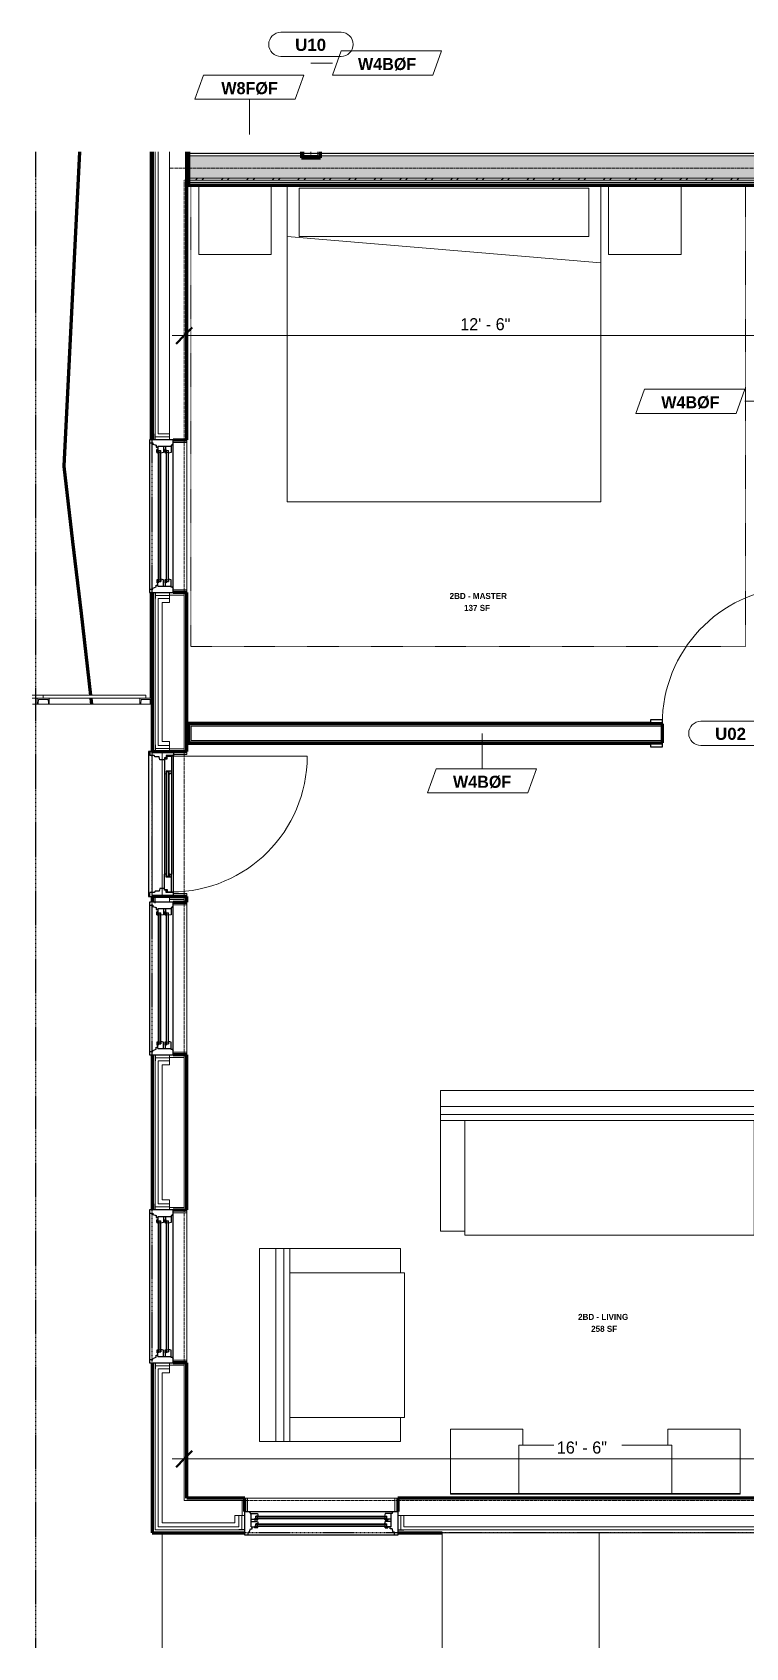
# Model space of a CAD drawing. Header units: inches. Extents: x -3862 to -1699, y -13 to 10420.
# Drawn here: x -3861.6 to -3684.2, y 9980.5 to 10382.4 of the extents above; entities that cross this region are included whole.
import ezdxf

# ---------------------------------------------------------------- set-up
doc = ezdxf.new("R2010")
doc.units = ezdxf.units.IN
doc.header["$MEASUREMENT"] = 0
for name, pattern in [('Dash', [0.25, 0.125, -0.125]), ('Dash 3_32_', [0.1875, 0.09375, -0.09375]), ('Double Dash 3_8_', [1, 0.375, -0.125, 0.125, -0.125, 0.125, -0.125])]:
    doc.linetypes.add(name, pattern=pattern)
for name, color, linetype, lineweight in [('0-1', 7, 'Continuous', 5), ('0-2', 50, 'Continuous', 9), ('0-3', 10, 'Double Dash 3_8_', 30), ('A-ANNO-DIMS', 211, 'Continuous', 9), ('A-ANNO-DIMS-32', 211, 'Continuous', 9), ('A-AREA-IDEN', 2, 'Continuous', 9), ('A-DETL-1', 90, 'Dash 3_32_', 18), ('A-DOOR', 31, 'Continuous', 18), ('A-DOOR-1', 10, 'Continuous', 30), ('A-DOOR-2', 50, 'Continuous', 9), ('A-DOOR-3', 31, 'Continuous', 9), ('A-DOOR-4', 31, 'Continuous', 30), ('A-DOOR-FRAM-1', 50, 'Continuous', 9), ('A-DOOR-FRAM-2', 10, 'Continuous', 30), ('A-DOOR-FRAM-3', 31, 'Continuous', 30), ('A-DOOR-GLAZ-1', 50, 'Continuous', 9), ('A-DOOR-IDEN', 31, 'Continuous', 9), ('A-FLOR-1', 250, 'Continuous', 18), ('A-GLAZ-1', 10, 'Continuous', 30), ('A-GLAZ-2', 50, 'Continuous', 9), ('A-GLAZ-CURT-1', 50, 'Continuous', 9), ('A-GLAZ-CWMG-1', 50, 'Continuous', 9), ('A-WALL', 113, 'Continuous', 18), ('A-WALL-1', 7, 'Continuous', 70), ('A-WALL-2', 250, 'Continuous', 18), ('A-WALL-3', 113, 'Continuous', 70), ('A-WALL-IDEN', 211, 'Continuous', 9), ('A-WALL-PATT-1', 50, 'Continuous', 9), ('A-WALL-PATT-2', 253, 'Continuous', 9), ('A-WALL-PATT-3', 8, 'Continuous', 9), ('C-PROP-LINE-1', 10, 'Double Dash 3_8_', 30), ('C-TOPO-MAJR-1', 90, 'Continuous', 90), ('E-ELEC-EQPM-1', 50, 'Continuous', 9), ('I-FURN', 30, 'Continuous', 9), ('I-FURN-HDLN', 30, 'Dash', 9), ('I-WALL-1', 7, 'Continuous', 70), ('S-FNDN-1', 250, 'Continuous', 18)]:
    doc.layers.add(name, color=color, linetype=linetype, lineweight=lineweight)
doc.styles.add('Arial_B', font='arialbd.ttf', dxfattribs={"height": 3})
doc.styles.add('Century Gothic', font='ufonts.com_century-gothic.ttf', dxfattribs={"height": 3})
doc.styles.add('Century Gothic_B', font='GOTHICB.TTF', dxfattribs={"height": 3})
doc.styles.add('Century Gothic_B_1', font='GOTHICB.TTF', dxfattribs={"height": 1.5})
doc.dimstyles.new('OD_1__HACK_2', dxfattribs={"dimscale": 12, "dimtxt": 3.132505, "dimasz": 0.333333, "dimexe": 0.25, "dimexo": 0.166667, "dimgap": 0.041667, "dimtad": 1, "dimdec": 0, "dimzin": 3, "dimdsep": 46, "dimlunit": 4, "dimtxsty": 'Century Gothic', "dimblk1": 'OBLIQUE', "dimblk2": 'OBLIQUE', "dimsah": 1, "dimcen": 0.09, "dimdle": 0.25, "dimazin": 0, "dimtfac": 1, "dimtdec": 4, "dimtix": 1, "dimtmove": 0, "dimatfit": 3, "dimfxl": 1, "dimtvp": 1, "dimtfill": 1, "dimfrac": 2, "dimtolj": 1, "dimtzin": 0, "dimarcsym": 2})
pattern_1 = [(0, (0, 0), (10.24, 2.56), [0.422, -7.258, 0.422, -7.258, -40.96]), (0, (0, 0), (10.24, 2.56), [-15.36, 0.422, -14.938, 0.422, -7.258, -17.92]), (0, (0, 0), (10.24, 2.56), [-38.4, 0.422, -4.698, 0.422, -12.378]), (120, (3.84, 1.28), (-7.33702503, 7.58810013), [0.422, -7.258, 0.422, -7.258, -40.96]), (120, (3.84, 1.28), (-7.33702503, 7.58810013), [-15.36, 0.422, -14.938, 0.422, -7.258, -17.92]), (120, (3.84, 1.28), (-7.33702503, 7.58810013), [-38.4, 0.422, -4.698, 0.422, -12.378]), (240, (5.12, 6.4), (-2.90297497, -10.14810013), [0.422, -7.258, 0.422, -7.258, -40.96]), (240, (5.12, 6.4), (-2.90297497, -10.14810013), [-15.36, 0.422, -14.938, 0.422, -7.258, -17.92]), (240, (5.12, 6.4), (-2.90297497, -10.14810013), [-38.4, 0.422, -4.698, 0.422, -12.378])]

# ---------------------------------------------------------------- blocks, each defined once
blk = doc.blocks.new('Door-Inswing-Andersen-400_Series-Single - 3_ 0-1_8_ x 7_ 11 1_2_ - 1ST FLOOR-2896373-1ST FLOOR - 2BD D - ADA TYPE B')
at = {"layer": 'A-DOOR-1'}
for p, q in [((-16.26, 0.54), (-16.87, 0.53)), ((-16.87, 0.53), (-16.87, -0.53)), ((-16.26, 1.19), (-16.26, 0.54)), ((-16.26, 1.19), (-12.44, 1.19)), ((-13.19, 0.78), (-12.44, 0.78)), ((-13.19, -0.53), (-13.19, 0.78)), ((-12.44, 0.03), (-13.19, 0.03)), ((-12.44, 0.87), (-12.47, 1.19)), ((12.44, 1.19), (-12.44, 1.19)), ((-12.44, 0.78), (-12.44, 0.87)), ((-12.44, -0.03), (-12.44, 0.03)), ((16.26, 1.19), (12.44, 1.19)), ((12.44, 0.87), (12.47, 1.19)), ((12.44, 0.78), (12.44, 0.87)), ((13.19, 0.78), (12.44, 0.78)), ((12.44, 0.03), (13.19, 0.03)), ((12.44, -0.03), (12.44, 0.03)), ((13.19, -0.53), (13.19, 0.78)), ((16.26, 1.19), (16.26, 0.54)), ((16.26, 0.54), (16.87, 0.53)), ((16.87, 0.53), (16.87, -0.53)), ((-16.87, -0.53), (-12.44, -0.53)), ((-13.19, -0.47), (-12.67, -0.47)), ((-13.19, -0.53), (-13.19, -0.47)), ((-12.67, -0.47), (-12.47, -0.22)), ((-12.47, -0.22), (-12.44, -0.03)), ((12.44, -0.53), (-12.44, -0.53)), ((12.47, -0.22), (12.44, -0.03)), ((16.87, -0.53), (12.44, -0.53)), ((12.67, -0.47), (12.47, -0.22)), ((13.19, -0.47), (12.67, -0.47)), ((13.19, -0.53), (13.19, -0.47))]:
    blk.add_line(p, q, dxfattribs=at)
at = {"layer": 'A-DOOR-2'}
blk.add_line((16.87, -0.53), (16.87, -34.28), dxfattribs=at)
blk.add_arc((16.87, -0.53), 33.75, 180, 270, dxfattribs=at)
at = {"layer": 'A-DOOR-FRAM-1'}
for p, q in [((-17.31, -1), (-17.94, -1)), ((-17.94, -1), (-17.94, -4.31)), ((-17.31, -4.31), (-17.31, -1)), ((17.94, -1), (17.31, -1)), ((17.31, -1), (17.31, -4.31)), ((17.94, -4.31), (17.94, -1)), ((-17.94, -4.31), (-17.31, -4.31)), ((17.31, -4.31), (17.94, -4.31))]:
    blk.add_line(p, q, dxfattribs=at)
at = {"layer": 'A-DOOR-FRAM-2'}
for p, q in [((18.06, 5.22), (-18.06, 5.22)), ((-18.06, 5.22), (-18.06, 4.31)), ((-18.06, 4.87), (-18.06, -1)), ((-18.06, 4.87), (-17.03, 4.87)), ((-17.03, 3.75), (-17.03, 4.87)), ((17.03, 3.75), (17.03, 4.87)), ((18.06, 4.87), (17.03, 4.87)), ((18.06, 4.31), (18.06, 5.22)), ((18.06, 4.87), (18.06, -1)), ((-19.69, 3.56), (-18.06, 3.56)), ((-16.69, 3.51), (-17.03, 3.75)), ((-17.03, 0.78), (-16.45, 0.78)), ((-17.03, -1), (-17.03, 0.78)), ((-16.69, 2.51), (-16.69, 3.51)), ((-16, 2.36), (-16.69, 2.51)), ((-16.45, 0.78), (-16.45, 1.22)), ((-16.45, 1.22), (-16, 1.22)), ((-16, 1.22), (-16, 2.36)), ((16, 2.36), (16.69, 2.51)), ((16, 1.22), (16, 2.36)), ((16.45, 1.22), (16, 1.22)), ((16.45, 0.78), (16.45, 1.22)), ((17.03, 0.78), (16.45, 0.78)), ((16.69, 3.51), (17.03, 3.75)), ((16.69, 2.51), (16.69, 3.51)), ((17.03, -1), (17.03, 0.78)), ((19.69, 3.56), (18.06, 3.56)), ((-17.69, -1), (-18.06, -1)), ((-18.06, -1), (-17.03, -1)), ((-18.06, -1), (-17.94, -1)), ((-17.31, -1), (17.31, -1)), ((18.06, -1), (17.03, -1)), ((17.94, -1), (18.06, -1))]:
    blk.add_line(p, q, dxfattribs=at)
at = {"layer": 'A-DOOR-GLAZ-1'}
for p, q in [((-12.44, 0.62), (-13.19, 0.62)), ((-13.19, 0.19), (-12.44, 0.19)), ((-12.98, 0.62), (-12.98, 0.19)), ((12.44, 0.78), (-12.44, 0.78)), ((12.44, 0.62), (-12.44, 0.62)), ((12.44, 0.19), (-12.44, 0.19)), ((12.44, 0.03), (-12.44, 0.03)), ((12.44, 0.62), (13.19, 0.62)), ((13.19, 0.19), (12.44, 0.19)), ((12.98, 0.62), (12.98, 0.19))]:
    blk.add_line(p, q, dxfattribs=at)
blk = doc.blocks.new('Window-Double_Hung-Andersen-400_Series-Tilt_Wash - DOUBLE HUNG - COTTAGE - 1ST FLOOR-2889518-1ST FLOOR - 2BD D - ADA TYPE B')
at = {"layer": 'A-GLAZ-1'}
for p, q in [((19.01, 4.94), (-19.01, 4.94)), ((-19.01, 4.94), (-19.01, -0.94)), ((-18.2, 4.94), (-18.2, 4.12)), ((-18.2, 4.12), (-17.92, 4.12)), ((-17.92, 4.12), (-17.61, 3.31)), ((17.92, 4.12), (17.61, 3.31)), ((18.2, 4.12), (17.92, 4.12)), ((18.2, 4.94), (18.2, 4.12)), ((19.01, -0.94), (19.01, 4.94)), ((-19.01, 3.56), (-20.51, 3.56)), ((-17.61, 3.31), (-17.14, 3.31)), ((-17.42, 2.87), (-16.57, 2.87)), ((-17.42, 2.87), (-17.42, -0.44)), ((-17.42, 1.5), (-15.86, 1.5)), ((-17.42, 0.94), (-16.57, 0.94)), ((-17.14, 3.31), (-17.14, 2.87)), ((-15.86, 3.09), (-16.57, 3.09)), ((-16.57, 2.75), (-16.57, 3.09)), ((-15.7, 2.75), (-16.57, 2.75)), ((-15.86, 1.16), (-16.57, 1.16)), ((-16.57, 0.81), (-16.57, 1.16)), ((-15.7, 0.81), (-16.57, 0.81)), ((-16.29, 2.75), (-16.29, 2.12)), ((-15.7, 2.12), (-16.29, 2.12)), ((-16.29, 0.81), (-16.29, 0.19)), ((-15.7, 0.19), (-16.29, 0.19)), ((-15.86, 3.09), (-15.7, 2.75)), ((-15.86, 1.5), (-15.7, 2.12)), ((-15.86, 1.16), (-15.7, 0.81)), ((-15.86, -0.44), (-15.7, 0.19)), ((15.86, 3.09), (15.7, 2.75)), ((15.7, 2.75), (16.57, 2.75)), ((15.7, 2.12), (16.29, 2.12)), ((15.86, 1.5), (15.7, 2.12)), ((15.86, 1.16), (15.7, 0.81)), ((15.7, 0.81), (16.57, 0.81)), ((15.7, 0.19), (16.29, 0.19)), ((15.86, -0.44), (15.7, 0.19)), ((15.86, 3.09), (16.57, 3.09)), ((17.42, 1.5), (15.86, 1.5)), ((15.86, 1.16), (16.57, 1.16)), ((16.29, 2.75), (16.29, 2.12)), ((16.29, 0.81), (16.29, 0.19)), ((16.57, 2.75), (16.57, 3.09)), ((17.42, 2.87), (16.57, 2.87)), ((16.57, 0.81), (16.57, 1.16)), ((17.42, 0.94), (16.57, 0.94)), ((17.14, 3.31), (17.14, 2.87)), ((17.61, 3.31), (17.14, 3.31)), ((17.42, 2.87), (17.42, -0.44)), ((19.01, 3.56), (20.51, 3.56)), ((-19.01, -0.94), (19.01, -0.94)), ((-17.67, -0.66), (-18, -0.94)), ((-17.67, -0.66), (-17.67, -0.44)), ((-17.67, -0.44), (-15.86, -0.44)), ((17.67, -0.44), (15.86, -0.44)), ((17.67, -0.66), (17.67, -0.44)), ((17.67, -0.66), (18, -0.94))]:
    blk.add_line(p, q, dxfattribs=at)
at = {"layer": 'A-GLAZ-2'}
for p, q in [((-16.29, 2.62), (-15.7, 2.62)), ((-16.29, 2.25), (-15.7, 2.25)), ((-16.29, 0.69), (-15.7, 0.69)), ((-16.29, 0.31), (-15.7, 0.31)), ((-15.82, 2.62), (-15.82, 2.25)), ((-15.82, 0.69), (-15.82, 0.31)), ((-15.7, 2.75), (15.7, 2.75)), ((-15.7, 2.62), (15.7, 2.62)), ((-15.7, 2.25), (15.7, 2.25)), ((-15.7, 2.12), (15.7, 2.12)), ((-15.7, 0.81), (15.7, 0.81)), ((-15.7, 0.69), (15.7, 0.69)), ((-15.7, 0.31), (15.7, 0.31)), ((-15.7, 0.19), (15.7, 0.19)), ((16.29, 2.62), (15.7, 2.62)), ((16.29, 2.25), (15.7, 2.25)), ((16.29, 0.69), (15.7, 0.69)), ((16.29, 0.31), (15.7, 0.31)), ((15.82, 2.62), (15.82, 2.25)), ((15.82, 0.69), (15.82, 0.31)), ((18.95, -0.94), (-18.95, -0.94)), ((-18.95, -0.94), (-18.95, -4.31)), ((-18.32, -0.94), (-18.32, -4.31)), ((18.32, -0.94), (18.32, -4.31)), ((18.95, -4.31), (18.95, -0.94)), ((-18.95, -4.31), (18.95, -4.31))]:
    blk.add_line(p, q, dxfattribs=at)
blk = doc.blocks.new('Window-Double_Hung-Andersen-400_Series-Tilt_Wash - DOUBLE HUNG - COTTAGE - 1ST FLOOR-2889437-1ST FLOOR - 2BD D - ADA TYPE B')
at = {"layer": 'A-GLAZ-1'}
for p, q in [((-19.01, 0.94), (19.01, 0.94)), ((-19.01, -4.94), (-19.01, 0.94)), ((-17.67, 0.66), (-18, 0.94)), ((-17.67, 0.66), (-17.67, 0.44)), ((-17.67, 0.44), (-15.86, 0.44)), ((-17.42, -2.87), (-17.42, 0.44)), ((-15.86, 0.44), (-15.7, -0.19)), ((15.86, 0.44), (15.7, -0.19)), ((17.67, 0.44), (15.86, 0.44)), ((17.42, -2.87), (17.42, 0.44)), ((17.67, 0.66), (18, 0.94)), ((17.67, 0.66), (17.67, 0.44)), ((19.01, 0.94), (19.01, -4.94)), ((-19.01, -3.56), (-20.51, -3.56)), ((-17.92, -4.13), (-17.61, -3.31)), ((-17.61, -3.31), (-17.14, -3.31)), ((-17.42, -0.94), (-16.57, -0.94)), ((-17.42, -1.5), (-15.86, -1.5)), ((-17.42, -2.87), (-16.57, -2.87)), ((-17.14, -3.31), (-17.14, -2.87)), ((-16.57, -0.81), (-16.57, -1.16)), ((-15.7, -0.81), (-16.57, -0.81)), ((-15.86, -1.16), (-16.57, -1.16)), ((-16.57, -2.75), (-16.57, -3.09)), ((-15.7, -2.75), (-16.57, -2.75)), ((-15.86, -3.09), (-16.57, -3.09)), ((-16.29, -0.81), (-16.29, -0.19)), ((-15.7, -0.19), (-16.29, -0.19)), ((-16.29, -2.75), (-16.29, -2.13)), ((-15.7, -2.13), (-16.29, -2.13)), ((-15.86, -1.16), (-15.7, -0.81)), ((-15.86, -1.5), (-15.7, -2.13)), ((-15.86, -3.09), (-15.7, -2.75)), ((15.7, -0.19), (16.29, -0.19)), ((15.86, -1.16), (15.7, -0.81)), ((15.7, -0.81), (16.57, -0.81)), ((15.86, -1.5), (15.7, -2.13)), ((15.7, -2.13), (16.29, -2.13)), ((15.86, -3.09), (15.7, -2.75)), ((15.7, -2.75), (16.57, -2.75)), ((15.86, -1.16), (16.57, -1.16)), ((17.42, -1.5), (15.86, -1.5)), ((15.86, -3.09), (16.57, -3.09)), ((16.29, -0.81), (16.29, -0.19)), ((16.29, -2.75), (16.29, -2.13)), ((16.57, -0.81), (16.57, -1.16)), ((17.42, -0.94), (16.57, -0.94)), ((16.57, -2.75), (16.57, -3.09)), ((17.42, -2.87), (16.57, -2.87)), ((17.14, -3.31), (17.14, -2.87)), ((17.61, -3.31), (17.14, -3.31)), ((17.92, -4.13), (17.61, -3.31)), ((19.01, -3.56), (20.51, -3.56)), ((19.01, -4.94), (-19.01, -4.94)), ((-18.2, -4.13), (-17.92, -4.13)), ((-18.2, -4.94), (-18.2, -4.13)), ((18.2, -4.13), (17.92, -4.13)), ((18.2, -4.94), (18.2, -4.13))]:
    blk.add_line(p, q, dxfattribs=at)
at = {"layer": 'A-GLAZ-2'}
for p, q in [((-18.95, 4.31), (18.95, 4.31)), ((-18.95, 0.94), (-18.95, 4.31)), ((-18.32, 0.94), (-18.32, 4.31)), ((18.32, 0.94), (18.32, 4.31)), ((18.95, 4.31), (18.95, 0.94)), ((18.95, 0.94), (-18.95, 0.94)), ((-16.29, -0.31), (-15.7, -0.31)), ((-16.29, -0.69), (-15.7, -0.69)), ((-16.29, -2.25), (-15.7, -2.25)), ((-16.29, -2.63), (-15.7, -2.63)), ((-15.82, -0.69), (-15.82, -0.31)), ((-15.82, -2.63), (-15.82, -2.25)), ((-15.7, -0.19), (15.7, -0.19)), ((-15.7, -0.31), (15.7, -0.31)), ((-15.7, -0.69), (15.7, -0.69)), ((-15.7, -0.81), (15.7, -0.81)), ((-15.7, -2.13), (15.7, -2.13)), ((-15.7, -2.25), (15.7, -2.25)), ((-15.7, -2.63), (15.7, -2.63)), ((-15.7, -2.75), (15.7, -2.75)), ((16.29, -0.31), (15.7, -0.31)), ((16.29, -0.69), (15.7, -0.69)), ((16.29, -2.25), (15.7, -2.25)), ((16.29, -2.63), (15.7, -2.63)), ((15.82, -0.69), (15.82, -0.31)), ((15.82, -2.63), (15.82, -2.25))]:
    blk.add_line(p, q, dxfattribs=at)
blk = doc.blocks.new('262400 - Switchboards and Panelboards - Electric Panel - Generic - 262400 - Switchboards and Panelboards - Electric Panel - Generic-2655902-1ST FLOOR - 2BD D - ADA TYPE B')
at = {"layer": 'E-ELEC-EQPM-1'}
for p, q in [((0, 28.59), (0, 0)), ((39, 0), (39, 28.59)), ((0, 0), (39, 0))]:
    blk.add_line(p, q, dxfattribs=at)
blk = doc.blocks.new('Horizontal_Siding - Horizontal_Siding-2840883-1ST FLOOR - 2BD D - ADA TYPE B')
at = {"layer": 'A-GLAZ-CURT-1'}
for p, q in [((10.05, 2.25), (12.77, 2.25)), ((11.27, 1.5), (10.05, 1.5)), ((12.77, 2.25), (12.77, 1.5))]:
    blk.add_line(p, q, dxfattribs=at)
blk = doc.blocks.new('Horizontal_Siding - Horizontal_Siding-V1-1ST FLOOR - 2BD D - ADA TYPE B')
at = {"layer": 'A-GLAZ-CURT-1'}
for p, q in [((-12.775, 2.25), (12.775, 2.25)), ((-12.775, 1.5), (-12.775, 2.25)), ((11.275, 1.5), (-11.275, 1.5)), ((12.775, 2.25), (12.775, 1.5))]:
    blk.add_line(p, q, dxfattribs=at)
blk = doc.blocks.new('Rectangular Mullion - RAILING POST-2666422-1ST FLOOR - 2BD D - ADA TYPE B')
at = {"layer": 'A-GLAZ-CWMG-1'}
for p, q in [((-1.5, -1.5), (-1.5, 0)), ((1.5, 0), (1.5, -1.5)), ((1.5, -1.5), (-1.5, -1.5)), ((-1.29, -0.21), (-1.22, -1.18)), ((-1.22, -1.18), (1.22, -1.18)), ((1.22, -1.18), (1.29, -0.21))]:
    blk.add_line(p, q, dxfattribs=at)
for centre, radius, start, end in [((-1.5, -0.21), 0.211, 359.472, 90), ((1.5, -0.21), 0.21, 90, 180.528)]:
    blk.add_arc(centre, radius, start, end, dxfattribs=at)
blk = doc.blocks.new('Rectangular Mullion - RAILING POST-2680134-1ST FLOOR - 2BD D - ADA TYPE B')
at = {"layer": 'A-GLAZ-CWMG-1'}
for p, q in [((-3, -1.5), (-3, 0)), ((0, -1.5), (-3, -1.5)), ((-2.79, -0.21), (-2.72, -1.18)), ((-2.72, -1.18), (-0.28, -1.18)), ((-0.28, -1.18), (-0.21, -0.21))]:
    blk.add_line(p, q, dxfattribs=at)
for centre, start, end in [((-3, -0.21), 359.472, 90), ((0, -0.21), 90, 180.528)]:
    blk.add_arc(centre, 0.21, start, end, dxfattribs=at)
blk = doc.blocks.new('Family - ___-2835860-1ST FLOOR - 2BD D - ADA TYPE B')
at = {"layer": 'C-PROP-LINE-1'}
blk.add_line((-3860.72, 9980.49), (-3860.72, 10352.59), dxfattribs=at)
blk = doc.blocks.new('Family - ___-2835903-1ST FLOOR - 2BD D - ADA TYPE B')
at = {"layer": 'C-PROP-LINE-1'}
for p, q in [((-3831.82, 10009.09), (-3831.82, 10352.59)), ((-3335.72, 10009.09), (-3831.82, 10009.09))]:
    blk.add_line(p, q, dxfattribs=at)
blk = doc.blocks.new('Family - ___-2835932-1ST FLOOR - 2BD D - ADA TYPE B')
at = {"layer": 'C-PROP-LINE-1'}
blk.add_line((-3860.72, 9980.49), (-3860.72, 10352.59), dxfattribs=at)
blk = doc.blocks.new('CTR - 1st Phase - Shell_rvt-1-1ST FLOOR - 2BD D - ADA TYPE B')
at = {"layer": 'A-FLOR-1'}
for p, q in [((-3831.82, 10215.19), (-3861.59, 10215.19)), ((-3829.32, 10203.45), (-3829.32, 10167.33)), ((-3829.32, 9980.49), (-3829.32, 10009.09))]:
    blk.add_line(p, q, dxfattribs=at)
at = {"layer": 'A-WALL-1'}
for p, q in [((-3831.82, 10352.59), (-3831.82, 10281.01)), ((-3823.2, 10281.01), (-3823.2, 10352.59)), ((-3826.57, 10281.01), (-3823.2, 10281.01)), ((-3831.82, 10242.99), (-3831.82, 10203.45)), ((-3823.2, 10242.99), (-3826.57, 10242.99)), ((-3823.2, 10203.45), (-3823.2, 10242.99)), ((-3831.82, 10203.45), (-3823.2, 10203.45)), ((-3831.82, 10167.33), (-3831.82, 10166)), ((-3823.2, 10167.33), (-3831.82, 10167.33)), ((-3823.2, 10166), (-3823.2, 10167.33)), ((-3826.57, 10166), (-3823.2, 10166)), ((-3831.82, 10127.98), (-3831.82, 10089.39)), ((-3823.2, 10127.98), (-3826.57, 10127.98)), ((-3823.2, 10089.39), (-3823.2, 10127.98)), ((-3826.57, 10089.39), (-3823.2, 10089.39)), ((-3831.82, 10051.37), (-3831.82, 10009.09)), ((-3823.2, 10051.37), (-3826.57, 10051.37)), ((-3823.2, 10017.71), (-3823.2, 10051.37)), ((-3808.75, 10017.71), (-3823.2, 10017.71)), ((-3808.75, 10014.34), (-3808.75, 10017.71)), ((-3508.12, 10017.71), (-3770.72, 10017.71)), ((-3770.72, 10017.71), (-3770.72, 10014.34)), ((-3831.82, 10009.09), (-3823.2, 10009.09)), ((-3823.2, 10009.09), (-3808.75, 10009.09)), ((-3770.72, 10009.09), (-3759.65, 10009.09))]:
    blk.add_line(p, q, dxfattribs=at)
at = {"layer": 'A-WALL-2'}
for p, q in [((-3831.07, 10352.59), (-3831.07, 10281.76)), ((-3830.32, 10352.59), (-3830.32, 10282.51)), ((-3827.51, 10352.59), (-3827.51, 10282.51)), ((-3831.07, 10281.76), (-3827.51, 10281.76)), ((-3830.32, 10282.51), (-3827.51, 10282.51)), ((-3827.51, 10282.51), (-3827.51, 10281.76)), ((-3827.51, 10281.76), (-3827.51, 10281.01)), ((-3823.2, 10281.01), (-3823.2, 10280.95)), ((-3831.07, 10242.24), (-3831.07, 10204.2)), ((-3827.51, 10242.24), (-3831.07, 10242.24)), ((-3830.32, 10241.49), (-3830.32, 10204.95)), ((-3827.51, 10241.49), (-3830.32, 10241.49)), ((-3829.32, 10240.49), (-3829.32, 10205.95)), ((-3827.51, 10240.49), (-3829.32, 10240.49)), ((-3827.51, 10242.99), (-3827.51, 10242.37)), ((-3827.51, 10242.24), (-3827.51, 10242.37)), ((-3823.82, 10242.37), (-3827.51, 10242.37)), ((-3827.51, 10241.49), (-3827.51, 10242.24)), ((-3827.51, 10240.49), (-3827.51, 10241.49)), ((-3823.82, 10204.08), (-3823.82, 10242.37)), ((-3823.2, 10243.05), (-3823.2, 10242.99)), ((-3831.82, 10167.33), (-3831.82, 10203.45)), ((-3831.07, 10204.2), (-3827.51, 10204.2)), ((-3830.32, 10204.95), (-3827.51, 10204.95)), ((-3829.32, 10205.95), (-3827.51, 10205.95)), ((-3829.32, 10203.45), (-3829.32, 10167.33)), ((-3827.51, 10204.95), (-3827.51, 10205.95)), ((-3827.51, 10204.2), (-3827.51, 10204.95)), ((-3827.51, 10204.08), (-3827.51, 10204.2)), ((-3827.51, 10204.08), (-3827.51, 10203.45)), ((-3827.51, 10204.08), (-3823.82, 10204.08)), ((-3827.51, 10167.33), (-3827.51, 10166.7)), ((-3827.51, 10166.63), (-3827.51, 10166.7)), ((-3823.82, 10166.7), (-3827.51, 10166.7)), ((-3827.51, 10166.63), (-3827.51, 10166)), ((-3827.51, 10166.63), (-3823.82, 10166.63)), ((-3823.82, 10166.63), (-3823.82, 10166.7)), ((-3823.2, 10166), (-3823.2, 10165.94)), ((-3831.07, 10127.23), (-3831.07, 10090.14)), ((-3827.51, 10127.23), (-3831.07, 10127.23)), ((-3827.51, 10127.98), (-3827.51, 10127.35)), ((-3827.51, 10127.23), (-3827.51, 10127.35)), ((-3823.82, 10127.35), (-3827.51, 10127.35)), ((-3827.51, 10126.48), (-3827.51, 10127.23)), ((-3823.82, 10090.01), (-3823.82, 10127.35)), ((-3823.2, 10128.04), (-3823.2, 10127.98)), ((-3830.32, 10126.48), (-3830.32, 10090.89)), ((-3827.51, 10126.48), (-3830.32, 10126.48)), ((-3829.32, 10125.48), (-3829.32, 10091.89)), ((-3827.51, 10125.48), (-3829.32, 10125.48)), ((-3827.51, 10125.48), (-3827.51, 10126.48)), ((-3830.32, 10090.89), (-3827.51, 10090.89)), ((-3829.32, 10091.89), (-3827.51, 10091.89)), ((-3827.51, 10090.89), (-3827.51, 10091.89)), ((-3827.51, 10090.14), (-3827.51, 10090.89)), ((-3831.07, 10090.14), (-3827.51, 10090.14)), ((-3827.51, 10090.01), (-3827.51, 10090.14)), ((-3827.51, 10090.01), (-3827.51, 10089.39)), ((-3827.51, 10090.01), (-3823.82, 10090.01)), ((-3823.2, 10089.39), (-3823.2, 10089.33)), ((-3827.51, 10051.37), (-3827.51, 10050.74)), ((-3827.51, 10050.62), (-3827.51, 10050.74)), ((-3823.82, 10050.74), (-3827.51, 10050.74)), ((-3823.82, 10017.09), (-3823.82, 10050.74)), ((-3823.2, 10051.43), (-3823.2, 10051.37)), ((-3831.07, 10050.62), (-3831.07, 10009.84)), ((-3827.51, 10050.62), (-3831.07, 10050.62)), ((-3830.32, 10049.87), (-3830.32, 10010.59)), ((-3827.51, 10049.87), (-3830.32, 10049.87)), ((-3829.32, 10048.87), (-3829.32, 10011.59)), ((-3827.51, 10048.87), (-3829.32, 10048.87)), ((-3827.51, 10049.87), (-3827.51, 10050.62)), ((-3827.51, 10048.87), (-3827.51, 10049.87)), ((-3823.2, 10017.09), (-3823.82, 10017.09)), ((-3809.37, 10017.09), (-3823.2, 10017.09)), ((-3809.37, 10013.4), (-3809.37, 10017.09)), ((-3808.75, 10017.71), (-3808.69, 10017.71)), ((-3770.79, 10017.71), (-3770.72, 10017.71)), ((-3829.32, 10010.59), (-3830.32, 10010.59)), ((-3823.82, 10011.59), (-3829.32, 10011.59)), ((-3823.2, 10010.59), (-3829.32, 10010.59)), ((-3823.2, 10011.59), (-3823.82, 10011.59)), ((-3823.2, 10011.59), (-3811.25, 10011.59)), ((-3823.2, 10010.59), (-3810.25, 10010.59)), ((-3810.25, 10013.4), (-3811.25, 10013.4)), ((-3811.25, 10011.59), (-3811.25, 10013.4)), ((-3809.5, 10013.4), (-3810.25, 10013.4)), ((-3810.25, 10010.59), (-3810.25, 10013.4)), ((-3809.37, 10013.4), (-3809.5, 10013.4)), ((-3809.5, 10009.84), (-3809.5, 10013.4)), ((-3809.37, 10013.4), (-3808.75, 10013.4)), ((-3770.72, 10013.4), (-3769.97, 10013.4)), ((-3769.97, 10013.4), (-3769.97, 10009.84)), ((-3769.97, 10013.4), (-3769.22, 10013.4)), ((-3769.22, 10013.4), (-3508.12, 10013.4)), ((-3769.22, 10013.4), (-3769.22, 10010.59)), ((-3769.22, 10010.59), (-3508.12, 10010.59)), ((-3830.32, 10009.84), (-3831.07, 10009.84)), ((-3823.2, 10009.84), (-3830.32, 10009.84)), ((-3823.2, 10009.84), (-3809.5, 10009.84)), ((-3769.97, 10009.84), (-3406.17, 10009.84))]:
    blk.add_line(p, q, dxfattribs=at)
at = {"layer": 'S-FNDN-1'}
for p, q in [((-3832.32, 10281.01), (-3832.32, 10352.59)), ((-3832.32, 10216.69), (-3832.32, 10242.99)), ((-3832.32, 10215.19), (-3832.32, 10216.37))]:
    blk.add_line(p, q, dxfattribs=at)
at = {"layer": '0-2'}
for name, p, rotation in [('Window-Double_Hung-Andersen-400_Series-Tilt_Wash - DOUBLE HUNG - COTTAGE - 1ST FLOOR-2889518-1ST FLOOR - 2BD D - ADA TYPE B', (-3827.51, 10262), 89.99999999999885), ('Door-Inswing-Andersen-400_Series-Single - 3_ 0-1_8_ x 7_ 11 1_2_ - 1ST FLOOR-2896373-1ST FLOOR - 2BD D - ADA TYPE B', (-3827.51, 10185.39), 89.99999999999885), ('Window-Double_Hung-Andersen-400_Series-Tilt_Wash - DOUBLE HUNG - COTTAGE - 1ST FLOOR-2889518-1ST FLOOR - 2BD D - ADA TYPE B', (-3827.51, 10146.99), 89.99999999999885), ('Window-Double_Hung-Andersen-400_Series-Tilt_Wash - DOUBLE HUNG - COTTAGE - 1ST FLOOR-2889518-1ST FLOOR - 2BD D - ADA TYPE B', (-3827.51, 10070.38), 89.99999999999885), ('262400 - Switchboards and Panelboards - Electric Panel - Generic - 262400 - Switchboards and Panelboards - Electric Panel - Generic-2655902-1ST FLOOR - 2BD D - ADA TYPE B', (-3720.65, 10009.09), 180), ('262400 - Switchboards and Panelboards - Electric Panel - Generic - 262400 - Switchboards and Panelboards - Electric Panel - Generic-2655902-1ST FLOOR - 2BD D - ADA TYPE B', (-3681.65, 10009.09), 180)]:
    blk.add_blockref(name, p, dxfattribs=dict(at, rotation=rotation))
for name, p in [('Horizontal_Siding - Horizontal_Siding-2840883-1ST FLOOR - 2BD D - ADA TYPE B', (-3871.65, 10215.19)), ('Horizontal_Siding - Horizontal_Siding-V1-1ST FLOOR - 2BD D - ADA TYPE B', (-3846.1, 10215.19)), ('Window-Double_Hung-Andersen-400_Series-Tilt_Wash - DOUBLE HUNG - COTTAGE - 1ST FLOOR-2889437-1ST FLOOR - 2BD D - ADA TYPE B', (-3789.74, 10013.4))]:
    blk.add_blockref(name, p, dxfattribs=at)
at = {"layer": '0-2', "extrusion": (0, 0, -1), "rotation": 180}
for name, p in [('Rectangular Mullion - RAILING POST-2666422-1ST FLOOR - 2BD D - ADA TYPE B', (3858.87, 10215.19)), ('Rectangular Mullion - RAILING POST-2680134-1ST FLOOR - 2BD D - ADA TYPE B', (3831.82, 10215.19))]:
    blk.add_blockref(name, p, dxfattribs=at)
at = {"layer": '0-3'}
for name in ['Family - ___-2835860-1ST FLOOR - 2BD D - ADA TYPE B', 'Family - ___-2835932-1ST FLOOR - 2BD D - ADA TYPE B', 'Family - ___-2835903-1ST FLOOR - 2BD D - ADA TYPE B']:
    blk.add_blockref(name, (0, 0), dxfattribs=at)
blk = doc.blocks.new('CTR  - Topography_rvt-1-1ST FLOOR - 2BD D - ADA TYPE B')
at = {"layer": 'C-TOPO-MAJR-1'}
for p, q in [((-3849.45, 10237.85), (-3847.1, 10217.44)), ((-3847.01, 10216.69), (-3846.84, 10215.19))]:
    blk.add_line(p, q, dxfattribs=at)
at = {"layer": 'C-TOPO-MAJR-1', "flags": 128}
blk.add_lwpolyline([(-3849.89, 10352.59), (-3853.79, 10274.42), (-3851.62, 10255.72), (-3849.45, 10237.85)], dxfattribs=at)
blk = doc.blocks.new('CTR - 1st Phase - Common Walls_rvt-1-1ST FLOOR - 2BD D - ADA TYPE B')
at = {"layer": 'A-WALL-PATT-1'}
h = blk.add_hatch(dxfattribs=at)
h.set_pattern_fill('FP_1', color=256, style=0, pattern_type=2)
h.set_pattern_definition(pattern_1)
h.paths.add_polyline_path([(-3504.67, 10352.21), (-3504.67, 10352.59), (-3822.72, 10352.59), (-3822.72, 10352.21), (-3508.28, 10352.21)], flags=0)
h = blk.add_hatch(dxfattribs=at)
h.set_pattern_fill('FP_1', color=256, style=0, pattern_type=2)
h.set_pattern_definition(pattern_1)
h.paths.add_polyline_path([(-3498.67, 10344.96), (-3498.05, 10344.96), (-3498.05, 10345.59), (-3822.72, 10345.59), (-3822.72, 10344.96), (-3499.17, 10344.96)], flags=0)
h = blk.add_hatch(dxfattribs=at)
h.set_pattern_fill('FP_1', color=256, style=0, pattern_type=2)
h.set_pattern_definition(pattern_1)
h.paths.add_polyline_path([(-3499.17, 10344.34), (-3497.55, 10344.34), (-3497.55, 10344.96), (-3822.72, 10344.96), (-3822.72, 10344.34), (-3500.06, 10344.34)], flags=0)
at = {"layer": 'A-WALL-PATT-2'}
h = blk.add_hatch(dxfattribs=at)
h.set_pattern_fill('FP_2', color=256, style=0, pattern_type=2)
h.set_pattern_definition([(161.57, (0.16, 0.16), (-1.279773737, -0.000426766), [0, -9.107, 1.011, 0]), (18.43, (-0.16, 0.16), (-1.279773737, 0.000426766), [0, -9.107, 1.011, 0]), (108.43, (0.16, 0.16), (0.639452382, -3.199964008), [3.035, -7.083]), (71.57, (-0.16, 0.16), (0.639452382, 3.199964008), [3.035, -7.083])])
h.paths.add_polyline_path([(-3499.17, 10346.09), (-3499.17, 10351.59), (-3822.72, 10351.59), (-3822.72, 10346.09), (-3500.06, 10346.09)], flags=0)
at = {"layer": 'A-WALL-PATT-3'}
h = blk.add_hatch(dxfattribs=at)
h.set_pattern_fill('FP_3', color=256, style=0, pattern_type=2)
h.set_pattern_definition([(45, (0, 0), (-3.1678384, 3.1678384), []), (45, (0, 4.8), (-3.1678384, 3.1678384), [])])
h.paths.add_polyline_path([(-3499.17, 10345.59), (-3498.67, 10345.59), (-3498.67, 10345.84), (-3499.17, 10345.84), (-3499.17, 10346.09), (-3822.72, 10346.09), (-3822.72, 10345.59), (-3500.06, 10345.59)], flags=0)
at = {"layer": 'A-WALL-2'}
for p, q in [((-3504.67, 10352.21), (-3822.72, 10352.21)), ((-3504.67, 10351.59), (-3822.72, 10351.59)), ((-3499.17, 10346.09), (-3822.72, 10346.09)), ((-3499.17, 10345.59), (-3822.72, 10345.59)), ((-3499.17, 10344.96), (-3822.72, 10344.96))]:
    blk.add_line(p, q, dxfattribs=at)
at = {"layer": 'I-WALL-1'}
for p, q in [((-3822.72, 10352.59), (-3822.72, 10344.34)), ((-3822.72, 10344.34), (-3636.46, 10344.34))]:
    blk.add_line(p, q, dxfattribs=at)
blk = doc.blocks.new('Basic Wall _ INT - W4BØF - _5_8 GYP - 2X4 WOOD_BATT_ - 5_8 GYP_ - ___-2683475-1ST FLOOR - 2BD D - ADA TYPE B')
at = {"layer": 'A-WALL'}
for p, q in [((-3822.72, 10210.46), (-3822.72, 10210.75)), ((-3822.72, 10210.75), (-3707.85, 10210.75)), ((-3707.85, 10210.46), (-3822.72, 10210.46)), ((-3822.72, 10210.38), (-3822.72, 10210.46)), ((-3822.72, 10210.34), (-3822.72, 10210.38))]:
    blk.add_line(p, q, dxfattribs=at)
blk = doc.blocks.new('Basic Wall _ INT - W4BØF - _5_8 GYP - 2X4 WOOD_BATT_ - 5_8 GYP_ - ___-2683474-1ST FLOOR - 2BD D - ADA TYPE B')
at = {"layer": 'A-WALL'}
for p, q in [((-3822.72, 10205.55), (-3822.72, 10205.59)), ((-3822.72, 10205.46), (-3822.72, 10205.55)), ((-3822.72, 10205.46), (-3707.85, 10205.46)), ((-3822.72, 10205.18), (-3822.72, 10205.46)), ((-3822.72, 10205.18), (-3707.85, 10205.18))]:
    blk.add_line(p, q, dxfattribs=at)
blk = doc.blocks.new('SWING - SINGLE - FLUSH - 2-10 x 6-8 - PRIVACY-3199407-1ST FLOOR - 2BD D - ADA TYPE B')
at = {"layer": 'A-DOOR-3'}
blk.add_arc((17, 2.37), 34.07, 93.3657, 180, dxfattribs=at)
at = {"layer": 'A-DOOR-4'}
for p, q in [((15, 2.37), (15, 36.38)), ((17, 36.38), (15, 36.38)), ((17, 2.37), (17, 36.38)), ((17, 2.37), (15, 2.37))]:
    blk.add_line(p, q, dxfattribs=at)
at = {"layer": 'A-DOOR-FRAM-3'}
for p, q in [((-17, 3.37), (-20, 3.37)), ((-20, 3.37), (-20, 2.37)), ((-20, 2.37), (-17, 2.37)), ((-17, 2.37), (-17, 3.37)), ((20, 3.37), (17, 3.37)), ((17, 3.37), (17, 2.37)), ((17, 2.37), (20, 2.37)), ((20, 2.37), (20, 3.37)), ((-17, -2.38), (-20, -2.38)), ((-20, -2.38), (-20, -3.38)), ((-20, -3.38), (-17, -3.38)), ((-17, -3.38), (-17, -2.38)), ((20, -2.38), (17, -2.38)), ((17, -2.38), (17, -3.38)), ((17, -3.38), (20, -3.38)), ((20, -3.38), (20, -2.38))]:
    blk.add_line(p, q, dxfattribs=at)
blk = doc.blocks.new('Entertainment_Center_14771 - Entertainment_Center_14771-1372851-1ST FLOOR - 2BD D - ADA TYPE B')
at = {"layer": 'I-FURN'}
for p, q in [((-18, 10), (-36, 10)), ((-36, 10), (-36, -6)), ((-34.85, 10.03), (-35.34, 10.03)), ((-35.34, 10.03), (-35.34, 10)), ((-34.85, 10), (-34.85, 10.03)), ((-18.66, 10.03), (-19.66, 10.03)), ((-19.66, 10.03), (-19.66, 10)), ((-18.66, 10), (-18.66, 10.03)), ((-18, 6), (-18, 10)), ((36, 10), (18, 10)), ((18, 10), (18, 6)), ((18.66, 10.03), (18.66, 10)), ((19.66, 10.03), (18.66, 10.03)), ((19.66, 10), (19.66, 10.03)), ((35.34, 10.03), (34.85, 10.03)), ((34.85, 10.03), (34.85, 10)), ((35.34, 10), (35.34, 10.03)), ((36, -6), (36, 10)), ((19, 6), (-19, 6)), ((-19, 6), (-19, -6)), ((19, -6), (19, 6)), ((-36, -6), (-19, -6)), ((-36, -6.13), (-36, -6)), ((-36, -6), (-19, -6)), ((-19, -6.13), (-36, -6.13)), ((-19, -6), (19, -6)), ((-19, -6.13), (-19, -6)), ((-19, -6), (19, -6)), ((19, -6.13), (-19, -6.13)), ((19, -6), (36, -6)), ((19, -6), (19, -6.13)), ((19, -6), (36, -6)), ((36, -6.13), (19, -6.13)), ((36, -6.13), (36, -6))]:
    blk.add_line(p, q, dxfattribs=at)
blk = doc.blocks.new('Couch-Both_Arms-Generic - 1-1372852-1ST FLOOR - 2BD D - ADA TYPE B')
at = {"layer": 'I-FURN'}
for p, q in [((-42, 17.5), (-36, 17.5)), ((-42, -10), (-42, 17.5)), ((-36, 18.5), (36, 18.5)), ((-36, 17.5), (-36, 18.5)), ((-36, 17.5), (-36, -10)), ((36, 18.5), (36, 17.5)), ((36, 17.5), (42, 17.5)), ((36, -10), (36, 17.5)), ((42, 17.5), (42, -10)), ((-42, -10), (42, -10)), ((-42, -13.5), (-42, -10)), ((-42, -11.5), (42, -11.5)), ((42, -10), (42, -13.5)), ((-42, -13.5), (42, -13.5)), ((-42, -17.5), (-42, -13.5)), ((42, -13.5), (-42, -13.5)), ((42, -13.5), (42, -17.5)), ((42, -17.5), (-42, -17.5))]:
    blk.add_line(p, q, dxfattribs=at)
blk = doc.blocks.new('Couch-Both_Arms-Generic - 2-1352635-1ST FLOOR - 2BD D - ADA TYPE B')
at = {"layer": 'I-FURN'}
for p, q in [((24, 17.5), (-24, 17.5)), ((-24, 17.5), (-24, 13.5)), ((24, 13.5), (24, 17.5)), ((-24, 13.5), (24, 13.5)), ((24, 13.5), (-24, 13.5)), ((-24, 13.5), (-24, 10)), ((24, 10), (24, 13.5)), ((-24, 11.5), (24, 11.5)), ((-24, 10), (-24, -17.5)), ((-24, 10), (24, 10)), ((-18, -17.5), (-18, 10)), ((18, 10), (18, -17.5)), ((24, -17.5), (24, 10)), ((-24, -17.5), (-18, -17.5)), ((-18, -17.5), (-18, -18.5)), ((-18, -18.5), (18, -18.5)), ((18, -18.5), (18, -17.5)), ((18, -17.5), (24, -17.5))]:
    blk.add_line(p, q, dxfattribs=at)
blk = doc.blocks.new('Bed-Standard - King 78_ x 80_-1379907-1ST FLOOR - 2BD D - ADA TYPE B')
at = {"layer": 'I-FURN'}
for p, q in [((-28.31, 41.8), (49.69, 41.8)), ((-28.31, -36.95), (-28.31, 41.8)), ((49.69, 41.8), (49.69, -36.95)), ((49.69, -24.2), (-28.31, -17.63)), ((-25.31, -24.2), (46.69, -24.2)), ((-25.31, -36.2), (-25.31, -24.2)), ((46.69, -36.2), (46.69, -24.2)), ((-25.31, -36.2), (46.69, -36.2))]:
    blk.add_line(p, q, dxfattribs=at)
at = {"layer": 'I-FURN-HDLN'}
for p, q in [((-64.31, 77.8), (73.69, 77.8)), ((-64.31, -36.95), (-64.31, 77.8)), ((73.69, 77.8), (73.69, -36.95))]:
    blk.add_line(p, q, dxfattribs=at)
blk = doc.blocks.new('Table-Night Stand - 18_ x 18_ x 24_-1372838-1ST FLOOR - 2BD D - ADA TYPE B')
at = {"layer": 'I-FURN'}
for p, q in [((0.15, 0), (18.15, 0)), ((0.15, -17.25), (0.15, 0)), ((18.15, 0), (18.15, -17.25))]:
    blk.add_line(p, q, dxfattribs=at)
blk = doc.blocks.new('DIMBLOCK8-1ST FLOOR - 2BD D - ADA TYPE B')
at = {"layer": 'A-ANNO-DIMS-32', "lineweight": 50}
for p, q in [((-3823.82, 10306.9), (-3821.82, 10308.9)), ((-3673.67, 10306.9), (-3671.67, 10308.9)), ((-3823.82, 10306.9), (-3825.82, 10304.9)), ((-3673.67, 10306.9), (-3675.67, 10304.9))]:
    blk.add_line(p, q, dxfattribs=at)
at = {"layer": 'A-ANNO-DIMS-32'}
for p, q in [((-3826.82, 10306.9), (-3673.67, 10306.9)), ((-3823.82, 10307.73), (-3823.82, 10303.9)), ((-3823.82, 10306.9), (-3823.82, 10307.73)), ((-3673.67, 10307.73), (-3673.67, 10303.9)), ((-3673.67, 10306.9), (-3673.67, 10307.73))]:
    blk.add_line(p, q, dxfattribs=at)
at = {"layer": 'A-ANNO-DIMS-32', "color": 0, "insert": (-3755.16, 10311.24), "char_height": 3, "width": 15.394, "attachment_point": 1, "line_spacing_factor": 0.984502, "style": 'Century Gothic', "bg_fill": 3, "box_fill_scale": 1.25, "bg_fill_color": 256, "bg_fill_true_color": 13158600, "bg_fill_transparency": 0}
blk.add_mtext('12\' - 6"', dxfattribs=at)
blk = doc.blocks.new('_Oblique')
at = {"color": 0, "linetype": 'ByBlock', "lineweight": -2}
blk.add_line((-0.5, -0.5), (0.5, 0.5), dxfattribs=at)
blk = doc.blocks.new('DIMBLOCK29-1ST FLOOR - 2BD D - ADA TYPE B')
at = {"layer": 'A-ANNO-DIMS-32'}
for p, q in [((-3625.62, 10051.71), (-3625.62, 10024.44)), ((-3625.62, 10027.44), (-3625.62, 10051.71)), ((-3826.82, 10027.44), (-3625.62, 10027.44)), ((-3823.82, 10028.27), (-3823.82, 10024.44)), ((-3823.82, 10027.44), (-3823.82, 10028.27))]:
    blk.add_line(p, q, dxfattribs=at)
at = {"layer": 'A-ANNO-DIMS-32', "lineweight": 50}
for p, q in [((-3823.82, 10027.44), (-3825.82, 10025.44)), ((-3823.82, 10027.44), (-3821.82, 10029.44)), ((-3625.62, 10027.44), (-3627.62, 10025.44)), ((-3625.62, 10027.44), (-3623.62, 10029.44))]:
    blk.add_line(p, q, dxfattribs=at)
at = {"layer": 'A-ANNO-DIMS-32', "color": 0, "insert": (-3731.14, 10031.79), "char_height": 3, "width": 15.394, "attachment_point": 1, "line_spacing_factor": 0.984502, "style": 'Century Gothic', "bg_fill": 3, "box_fill_scale": 1.25, "bg_fill_color": 256, "bg_fill_true_color": 13158600, "bg_fill_transparency": 0}
blk.add_mtext('16\' - 6"', dxfattribs=at)
blk = doc.blocks.new('Door Tag - Type Mark-2601225-1ST FLOOR - 2BD D - ADA TYPE B')
at = {"layer": 'A-DOOR-IDEN'}
for p, q in [((0.234375, 0.09375), (-0.234375, 0.09375)), ((-0.234375, -0.09375), (0.234375, -0.09375))]:
    blk.add_line(p, q, dxfattribs=at)
for centre, start, end in [((-0.234375, 0), 90, 270), ((0.234375, 0), 270, 90)]:
    blk.add_arc(centre, 0.09375, start, end, dxfattribs=at)
blk = doc.blocks.new('Wall Tag - ONE-2663183-1ST FLOOR - 2BD D - ADA TYPE B')
at = {"layer": 'A-WALL-IDEN'}
for p, q in [((-0.356, 0.094), (-0.424, -0.094)), ((0.424, 0.094), (-0.356, 0.094)), ((0.356, -0.094), (0.424, 0.094)), ((-0.424, -0.094), (0.356, -0.094))]:
    blk.add_line(p, q, dxfattribs=at)

msp = doc.modelspace()

# ---------------------------------------------------------------- linework, layer by layer
at = {"layer": 'A-DETL-1'}
for p, q in [((-3827.51, 10352.59), (-3827.51, 10348.59)), ((-3792.3, 10352.59), (-3792.3, 10351.11)), ((-3827.51, 10348.59), (-3505.3, 10348.59)), ((-3823.82, 10345.59), (-3501.42, 10345.59)), ((-3823.82, 10345.59), (-3823.82, 10017.09)), ((-3823.82, 10017.09), (-3338.72, 10017.09))]:
    msp.add_line(p, q, dxfattribs=at)
at = {"layer": 'A-WALL'}
for p, q in [((-3794.05, 10351.73), (-3794.05, 10352.59)), ((-3790.55, 10351.73), (-3790.55, 10352.59)), ((-3794.05, 10351.73), (-3790.55, 10351.73)), ((-3822.1, 10209.71), (-3704.85, 10209.71)), ((-3822.1, 10209.71), (-3822.1, 10206.21)), ((-3822.1, 10206.21), (-3704.85, 10206.21))]:
    msp.add_line(p, q, dxfattribs=at)
at = {"layer": 'A-WALL-3'}
for p, q in [((-3794.67, 10352.59), (-3794.67, 10351.11)), ((-3789.92, 10351.11), (-3789.92, 10352.59)), ((-3794.67, 10351.11), (-3789.92, 10351.11)), ((-3704.85, 10210.34), (-3822.72, 10210.34)), ((-3822.72, 10210.34), (-3822.72, 10205.59)), ((-3704.85, 10205.59), (-3704.85, 10210.34)), ((-3822.72, 10205.59), (-3704.85, 10205.59))]:
    msp.add_line(p, q, dxfattribs=at)
at = {"layer": 'A-WALL-IDEN'}
for p, q in [((-3792.3, 10374.72), (-3786.96, 10374.72)), ((-3807.62, 10356.9), (-3807.62, 10365.72)), ((-3673.67, 10290.57), (-3684.38, 10290.57)), ((-3749.76, 10207.96), (-3749.76, 10199.16))]:
    msp.add_line(p, q, dxfattribs=at)

# ---------------------------------------------------------------- block references
at = {"layer": '0-1'}
for name in ['CTR - 1st Phase - Common Walls_rvt-1-1ST FLOOR - 2BD D - ADA TYPE B', 'CTR - 1st Phase - Shell_rvt-1-1ST FLOOR - 2BD D - ADA TYPE B', 'CTR  - Topography_rvt-1-1ST FLOOR - 2BD D - ADA TYPE B']:
    msp.add_blockref(name, (0, 0), dxfattribs=at)
at = {"layer": 'A-DOOR'}
msp.add_blockref('SWING - SINGLE - FLUSH - 2-10 x 6-8 - PRIVACY-3199407-1ST FLOOR - 2BD D - ADA TYPE B', (-3687.85, 10207.96), dxfattribs=at)
at = {"layer": 'A-DOOR-IDEN', "xscale": 31.99999999999999, "yscale": 31.99999999999999, "zscale": 31.99999999999999}
for p in [(-3792.3, 10379.36), (-3687.85, 10207.96)]:
    msp.add_blockref('Door Tag - Type Mark-2601225-1ST FLOOR - 2BD D - ADA TYPE B', p, dxfattribs=at)
at = {"layer": 'A-WALL'}
for name in ['Basic Wall _ INT - W4BØF - _5_8 GYP - 2X4 WOOD_BATT_ - 5_8 GYP_ - ___-2683475-1ST FLOOR - 2BD D - ADA TYPE B', 'Basic Wall _ INT - W4BØF - _5_8 GYP - 2X4 WOOD_BATT_ - 5_8 GYP_ - ___-2683474-1ST FLOOR - 2BD D - ADA TYPE B']:
    msp.add_blockref(name, (0, 0), dxfattribs=at)
at = {"layer": 'A-WALL-IDEN', "xscale": 31.99999999999999, "yscale": 31.99999999999999, "zscale": 31.99999999999999}
for p in [(-3773.38, 10374.72), (-3807.62, 10368.72), (-3697.96, 10290.57), (-3749.76, 10196.16)]:
    msp.add_blockref('Wall Tag - ONE-2663183-1ST FLOOR - 2BD D - ADA TYPE B', p, dxfattribs=at)
at = {"layer": 'I-FURN'}
for name, p, rotation in [('Bed-Standard - King 78_ x 80_-1379907-1ST FLOOR - 2BD D - ADA TYPE B', (-3748.51, 10307.38), 180), ('Table-Night Stand - 18_ x 18_ x 24_-1372838-1ST FLOOR - 2BD D - ADA TYPE B', (-3802.05, 10327.09), 180), ('Table-Night Stand - 18_ x 18_ x 24_-1372838-1ST FLOOR - 2BD D - ADA TYPE B', (-3700.12, 10327.09), 180), ('Couch-Both_Arms-Generic - 1-1372852-1ST FLOOR - 2BD D - ADA TYPE B', (-3718.06, 10101.61), 180), ('Couch-Both_Arms-Generic - 2-1352635-1ST FLOOR - 2BD D - ADA TYPE B', (-3787.56, 10055.79), 89.99999999996997)]:
    msp.add_blockref(name, p, dxfattribs=dict(at, rotation=rotation))
msp.add_blockref('Entertainment_Center_14771 - Entertainment_Center_14771-1372851-1ST FLOOR - 2BD D - ADA TYPE B', (-3721.57, 10024.84), dxfattribs=at)

# ---------------------------------------------------------------- texts
at = {"layer": 'A-AREA-IDEN', "char_height": 1.5, "attachment_point": 1, "style": 'Century Gothic_B_1'}
for s, insert, width in [('2BD - MASTER', (-3757.82, 10242.88), 15.756), ('137 SF', (-3754.23, 10239.92), 7.07), ('2BD - LIVING', (-3725.87, 10063.54), 14.948), ('258 SF', (-3722.62, 10060.57), 7.07)]:
    msp.add_mtext(s, dxfattribs=dict(at, insert=insert, width=width))
at = {"layer": 'A-DOOR-IDEN', "char_height": 3, "width": 9.393, "attachment_point": 1, "style": 'Arial_B'}
for s, insert in [('U10', (-3796.23, 10380.74)), ('U02', (-3691.79, 10209.34))]:
    msp.add_mtext(s, dxfattribs=dict(at, insert=insert))
at = {"layer": 'A-WALL-IDEN', "char_height": 3, "attachment_point": 1, "style": 'Century Gothic_B'}
for s, insert, width in [('W4BØF', (-3780.6, 10375.97), 17.372), ('W8FØF', (-3814.59, 10369.97), 16.766), ('W4BØF', (-3705.18, 10291.82), 17.372), ('W4BØF', (-3756.97, 10197.41), 17.372)]:
    msp.add_mtext(s, dxfattribs=dict(at, insert=insert, width=width))

# ---------------------------------------------------------------- next in the draw order: dimensions: what is measured, and where the dimension line sits
at = {"layer": 'A-ANNO-DIMS'}
for base, p1, p2, override, picture, middle in [((-3673.67, 10306.9), (-3823.82, 10309.73), (-3673.67, 10309.73), {"dimpost": '<>', "dimfxl": 150.15}, 'DIMBLOCK8-1ST FLOOR - 2BD D - ADA TYPE B', (-3748.75, 10308.97)), ((-3625.62, 10027.44), (-3823.82, 10030.27), (-3625.62, 10053.71), {"dimpost": '<>', "dimfxl": 199.581773}, 'DIMBLOCK29-1ST FLOOR - 2BD D - ADA TYPE B', (-3724.72, 10029.52))]:
    dim = msp.add_linear_dim(base=base, p1=p1, p2=p2, dimstyle='OD_1__HACK_2', override=override, dxfattribs=at)
    dim.commit()
    dim.dimension.update_dxf_attribs({"geometry": picture, "text_midpoint": middle})

doc.saveas('drawing.dxf')
